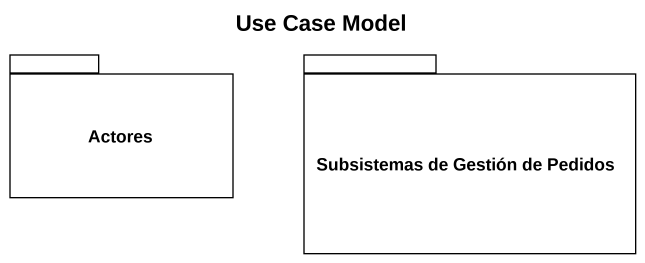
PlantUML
@startuml
title Use Case Model
package Actores {
}
package "Subsistemas de Gestión de Pedidos" as Subsistemas_de_Gestión_de {
}
@enduml
